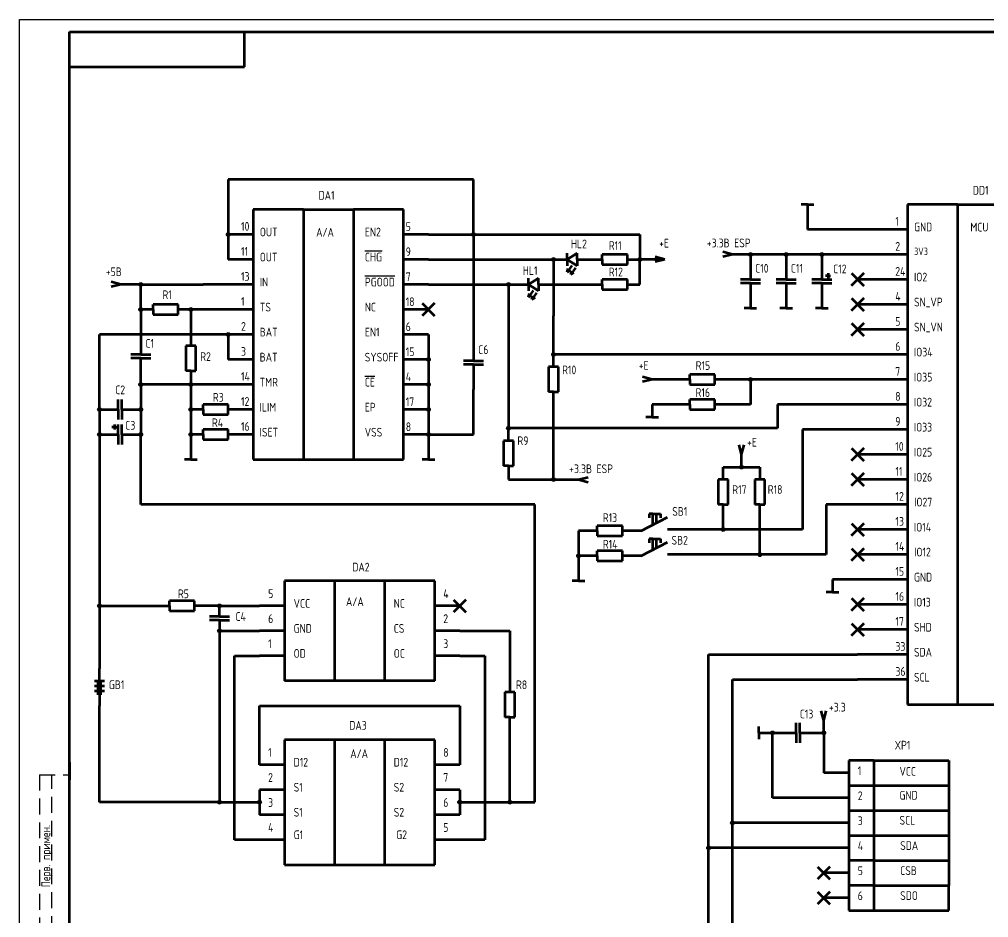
# Model space of a CAD drawing. Header units: millimetres. Extents: x -1 to 4028, y -898 to 1238.
# Drawn here: x 56 to 443.4, y -662.9 to -303.7 of the extents above; entities that cross this region are included whole.
import ezdxf

# ---------------------------------------------------------------- set-up
doc = ezdxf.new("R2010")
doc.units = ezdxf.units.MM
doc.linetypes.add('штриховая2', pattern=[9.525, 6.35, -3.175])
for name, color, linetype, lineweight in [('Основной (0.5)', 11, 'Continuous', 80), ('Текст', 240, 'Continuous', 30), ('Тонкая', 160, 'Continuous', 30), ('Штриховая', 10, 'штриховая2', 30)]:
    doc.layers.add(name, color=color, linetype=linetype, lineweight=lineweight)
doc.styles.add('3.5', font='isocpeur.ttf', dxfattribs={"height": 3.5})
doc.styles.add('3мм', font='isocpeui.ttf', dxfattribs={"height": 3})
doc.styles.get("Standard").update_dxf_attribs({"font": 'arial.ttf'})

msp = doc.modelspace()

# ---------------------------------------------------------------- hatches: boundary and pattern name
at = {"layer": 'Тонкая'}
h = msp.add_hatch(color=256, dxfattribs=at)
h.dxf.hatch_style = 1
h.paths.add_polyline_path([(140.299, -389.738, 1), (138.799, -389.738, 1)])
h = msp.add_hatch(color=256, dxfattribs=at)
h.dxf.hatch_style = 1
h.paths.add_polyline_path([(238.299, -389.738, 1), (236.799, -389.738, 1)])
h = msp.add_hatch(color=256, dxfattribs=at)
h.dxf.hatch_style = 1
h.paths.add_polyline_path([(270.299, -399.738, 1), (268.799, -399.738, 1)])
h = msp.add_hatch(color=256, dxfattribs=at)
h.dxf.hatch_style = 1
h.paths.add_polyline_path([(304.799, -399.738, 1), (303.299, -399.738, 1)])
h = msp.add_hatch(color=256, dxfattribs=at)
h.dxf.hatch_style = 1
h.paths.add_polyline_path([(348.985, -397.718, 1), (347.485, -397.718, 1)])
h = msp.add_hatch(color=256, dxfattribs=at)
h.dxf.hatch_style = 1
h.paths.add_polyline_path([(363.256, -397.718, 1), (361.756, -397.718, 1)])
h = msp.add_hatch(color=256, dxfattribs=at)
h.dxf.hatch_style = 1
h.paths.add_polyline_path([(377.527, -397.718, 1), (376.027, -397.718, 1)])
h = msp.add_hatch(color=256, dxfattribs=at)
h.dxf.hatch_style = 1
h.paths.add_polyline_path([(105.299, -409.738, 1), (103.799, -409.738, 1)])
h = msp.add_hatch(color=256, dxfattribs=at)
h.dxf.hatch_style = 1
h.paths.add_polyline_path([(252.299, -409.738, 1), (250.799, -409.738, 1)])
h = msp.add_hatch(color=256, dxfattribs=at)
h.dxf.hatch_style = 1
h.paths.add_polyline_path([(105.299, -419.738, 1), (103.799, -419.738, 1)])
h = msp.add_hatch(color=256, dxfattribs=at)
h.dxf.hatch_style = 1
h.paths.add_polyline_path([(125.299, -419.738, 1), (123.799, -419.738, 1)])
h = msp.add_hatch(color=256, dxfattribs=at)
h.dxf.hatch_style = 1
h.paths.add_polyline_path([(140.299, -429.738, 1), (138.799, -429.738, 1)])
h = msp.add_hatch(color=256, dxfattribs=at)
h.dxf.hatch_style = 1
h.paths.add_polyline_path([(270.299, -437.718, 1), (268.799, -437.718, 1)])
h = msp.add_hatch(color=256, dxfattribs=at)
h.dxf.hatch_style = 1
h.paths.add_polyline_path([(220.299, -439.738, 1), (218.799, -439.738, 1)])
h = msp.add_hatch(color=256, dxfattribs=at)
h.dxf.hatch_style = 1
h.paths.add_polyline_path([(105.299, -449.738, 1), (103.799, -449.738, 1)])
h = msp.add_hatch(color=256, dxfattribs=at)
h.dxf.hatch_style = 1
h.paths.add_polyline_path([(125.299, -449.738, 1), (123.799, -449.738, 1)])
h = msp.add_hatch(color=256, dxfattribs=at)
h.dxf.hatch_style = 1
h.paths.add_polyline_path([(220.299, -449.738, 1), (218.799, -449.738, 1)])
h = msp.add_hatch(color=256, dxfattribs=at)
h.dxf.hatch_style = 1
h.paths.add_polyline_path([(348.985, -447.718, 1), (347.485, -447.718, 1)])
h = msp.add_hatch(color=256, dxfattribs=at)
h.dxf.hatch_style = 1
h.paths.add_polyline_path([(88.799, -459.741, 1), (87.299, -459.741, 1)])
h = msp.add_hatch(color=256, dxfattribs=at)
h.dxf.hatch_style = 1
h.paths.add_polyline_path([(105.299, -459.741, 1), (103.799, -459.741, 1)])
h = msp.add_hatch(color=256, dxfattribs=at)
h.dxf.hatch_style = 1
h.paths.add_polyline_path([(125.299, -459.738, 1), (123.799, -459.738, 1)])
h = msp.add_hatch(color=256, dxfattribs=at)
h.dxf.hatch_style = 1
h.paths.add_polyline_path([(220.299, -459.738, 1), (218.799, -459.738, 1)])
h = msp.add_hatch(color=256, dxfattribs=at)
h.dxf.hatch_style = 1
h.paths.add_polyline_path([(252.299, -467.229, 1), (250.799, -467.229, 1)])
h = msp.add_hatch(color=256, dxfattribs=at)
h.dxf.hatch_style = 1
h.paths.add_polyline_path([(88.799, -469.741, 1), (87.299, -469.741, 1)])
h = msp.add_hatch(color=256, dxfattribs=at)
h.dxf.hatch_style = 1
h.paths.add_polyline_path([(105.299, -469.741, 1), (103.799, -469.741, 1)])
h = msp.add_hatch(color=256, dxfattribs=at)
h.dxf.hatch_style = 1
h.paths.add_polyline_path([(125.299, -469.738, 1), (123.799, -469.738, 1)])
h = msp.add_hatch(color=256, dxfattribs=at)
h.dxf.hatch_style = 1
h.paths.add_polyline_path([(220.299, -469.738, 1), (218.799, -469.738, 1)])
h = msp.add_hatch(color=256, dxfattribs=at)
h.dxf.hatch_style = 1
h.paths.add_polyline_path([(345.444, -482.741, 1), (343.944, -482.741, 1)])
h = msp.add_hatch(color=256, dxfattribs=at)
h.dxf.hatch_style = 1
h.paths.add_polyline_path([(270.299, -487.741, 1), (268.799, -487.741, 1)])
h = msp.add_hatch(color=256, dxfattribs=at)
h.dxf.hatch_style = 1
h.paths.add_polyline_path([(338.131, -507.741, 1), (336.631, -507.741, 1)])
h = msp.add_hatch(color=256, dxfattribs=at)
h.dxf.hatch_style = 1
h.paths.add_polyline_path([(280.299, -518.241, 1), (278.799, -518.241, 1)])
h = msp.add_hatch(color=256, dxfattribs=at)
h.dxf.hatch_style = 1
h.paths.add_polyline_path([(352.756, -517.741, 1), (351.256, -517.741, 1)])
h = msp.add_hatch(color=256, dxfattribs=at)
h.dxf.hatch_style = 1
h.paths.add_polyline_path([(88.799, -538.241, 1), (87.299, -538.241, 1)])
h = msp.add_hatch(color=256, dxfattribs=at)
h.dxf.hatch_style = 1
h.paths.add_polyline_path([(136.799, -538.241, 1), (135.299, -538.241, 1)])
h = msp.add_hatch(color=256, dxfattribs=at)
h.dxf.hatch_style = 1
h.paths.add_polyline_path([(136.799, -548.241, 1), (135.299, -548.241, 1)])
h = msp.add_hatch(color=256, dxfattribs=at)
h.dxf.hatch_style = 1
h.paths.add_polyline_path([(357.799, -589.027, 1), (356.299, -589.027, 1)])
h = msp.add_hatch(color=256, dxfattribs=at)
h.dxf.hatch_style = 1
h.paths.add_polyline_path([(378.299, -589.027, 1), (376.799, -589.027, 1)])
h = msp.add_hatch(color=256, dxfattribs=at)
h.dxf.hatch_style = 1
h.paths.add_polyline_path([(136.799, -616.741, 1), (135.299, -616.741, 1)])
h = msp.add_hatch(color=256, dxfattribs=at)
h.dxf.hatch_style = 1
h.paths.add_polyline_path([(152.799, -616.741, 1), (151.299, -616.741, 1)])
h = msp.add_hatch(color=256, dxfattribs=at)
h.dxf.hatch_style = 1
h.paths.add_polyline_path([(232.799, -616.741, 1), (231.299, -616.741, 1)])
h = msp.add_hatch(color=256, dxfattribs=at)
h.dxf.hatch_style = 1
h.paths.add_polyline_path([(252.799, -616.741, 1), (251.299, -616.741, 1)])
h = msp.add_hatch(color=256, dxfattribs=at)
h.dxf.hatch_style = 1
h.paths.add_polyline_path([(341.799, -625.027, 1), (340.299, -625.027, 1)])
h = msp.add_hatch(color=256, dxfattribs=at)
h.dxf.hatch_style = 1
h.paths.add_polyline_path([(332.299, -635.027, 1), (330.799, -635.027, 1)])

# ---------------------------------------------------------------- linework, layer by layer
at = {"layer": 'Основной (0.5)'}
for p, q in [((76.049, -892.741), (76.049, -308.741)), ((76.049, -308.741), (892.049, -308.741)), ((146.049, -322.741), (146.049, -308.741)), ((76.049, -322.741), (146.049, -322.741)), ((237.549, -367.741), (139.549, -367.741)), ((139.549, -367.741), (139.549, -389.738)), ((237.549, -389.738), (237.549, -367.741)), ((371.049, -377.718), (368.549, -377.718)), ((371.049, -377.718), (371.049, -387.718)), ((371.049, -377.718), (373.549, -377.718)), ((431.049, -377.718), (411.049, -377.718)), ((411.049, -377.718), (411.049, -577.718)), ((431.049, -377.718), (451.049, -377.718)), ((431.049, -377.718), (431.049, -577.718)), ((169.549, -379.738), (149.549, -379.738)), ((149.549, -379.738), (149.549, -469.738)), ((169.549, -379.738), (189.549, -379.738)), ((169.549, -379.738), (169.549, -479.738)), ((209.549, -379.738), (189.549, -379.738)), ((189.549, -379.738), (189.549, -479.738)), ((209.549, -479.738), (209.549, -379.738)), ((149.549, -389.738), (139.549, -389.738)), ((139.549, -389.738), (139.549, -399.738)), ((219.549, -389.738), (209.549, -389.738)), ((219.549, -389.738), (209.549, -389.738)), ((219.549, -389.738), (237.549, -389.738)), ((237.549, -389.738), (237.549, -430.241)), ((237.549, -389.738), (304.049, -389.738)), ((304.049, -389.738), (304.049, -399.738)), ((391.049, -387.718), (371.049, -387.718)), ((411.049, -387.718), (391.049, -387.718)), ((275.049, -399.738), (275.049, -397.238)), ((275.049, -399.738), (279.049, -397.238)), ((279.049, -399.738), (279.049, -397.238)), ((299.049, -397.738), (289.049, -397.738)), ((289.049, -399.738), (289.049, -397.738)), ((299.049, -401.738), (299.049, -397.738)), ((314.049, -399.738), (310.177, -398.732)), ((341.099, -397.718), (337.228, -396.712)), ((341.099, -397.718), (337.228, -398.723)), ((348.235, -397.718), (341.099, -397.718)), ((348.235, -397.718), (348.235, -407.718)), ((362.506, -397.718), (348.235, -397.718)), ((362.506, -397.718), (362.506, -407.718)), ((376.777, -397.718), (362.506, -397.718)), ((376.777, -397.718), (376.777, -407.718)), ((391.049, -397.718), (376.777, -397.718)), ((411.049, -397.718), (391.049, -397.718)), ((149.549, -399.738), (139.549, -399.738)), ((219.549, -399.738), (209.549, -399.738)), ((219.549, -399.738), (209.549, -399.738)), ((219.549, -399.738), (275.049, -399.738)), ((269.549, -399.738), (269.549, -422.241)), ((276.863, -402.12), (274.995, -404.87)), ((275.049, -399.738), (275.049, -402.238)), ((275.049, -399.738), (275.049, -399.738)), ((275.049, -399.738), (279.049, -402.238)), ((279.049, -399.738), (279.049, -402.238)), ((279.049, -399.738), (289.049, -399.738)), ((289.049, -399.738), (289.049, -401.738)), ((289.049, -401.738), (299.049, -401.738)), ((299.049, -399.738), (304.049, -399.738)), ((304.049, -409.738), (304.049, -399.738)), ((314.049, -399.738), (304.049, -399.738)), ((314.049, -399.738), (310.177, -400.743)), ((274.995, -404.87), (275.374, -403.358)), ((274.995, -404.87), (276.261, -403.96)), ((278.291, -403.04), (276.423, -405.789)), ((276.423, -405.789), (276.802, -404.277)), ((276.423, -405.789), (277.689, -404.88)), ((379.277, -406.218), (378.277, -406.218)), ((379.277, -405.218), (379.277, -407.218)), ((379.277, -406.218), (380.277, -406.218)), ((393.506, -405.216), (388.506, -410.216)), ((388.591, -405.219), (393.506, -410.216)), ((96.549, -409.738), (92.677, -408.732)), ((96.549, -409.738), (92.677, -410.743)), ((104.549, -409.738), (96.549, -409.738)), ((104.549, -419.738), (104.549, -409.738)), ((104.549, -409.738), (129.549, -409.738)), ((139.549, -409.738), (129.549, -409.738)), ((149.549, -409.738), (139.549, -409.738)), ((219.549, -409.738), (209.549, -409.738)), ((219.549, -409.738), (209.549, -409.738)), ((219.549, -409.738), (259.549, -409.738)), ((251.549, -409.738), (251.549, -467.229)), ((259.549, -409.738), (259.549, -407.238)), ((259.549, -409.738), (263.549, -407.238)), ((259.549, -409.738), (259.549, -412.238)), ((259.549, -409.738), (259.549, -409.738)), ((259.549, -409.738), (263.549, -412.238)), ((263.549, -409.738), (263.549, -407.238)), ((263.549, -409.738), (263.549, -412.238)), ((263.549, -409.738), (289.049, -409.738)), ((299.049, -407.738), (289.049, -407.738)), ((289.049, -409.738), (289.049, -407.738)), ((289.049, -409.738), (289.049, -411.738)), ((299.049, -411.738), (299.049, -407.738)), ((299.049, -409.738), (304.049, -409.738)), ((348.235, -407.718), (344.235, -407.718)), ((348.235, -409.218), (344.235, -409.218)), ((348.235, -407.718), (352.235, -407.718)), ((348.235, -409.218), (352.235, -409.218)), ((348.235, -409.218), (348.235, -419.218)), ((362.506, -407.718), (358.506, -407.718)), ((362.506, -409.218), (358.506, -409.218)), ((362.506, -407.718), (366.506, -407.718)), ((362.506, -409.218), (366.506, -409.218)), ((362.506, -409.218), (362.506, -419.218)), ((376.777, -407.718), (372.777, -407.718)), ((376.777, -409.218), (372.777, -409.218)), ((376.777, -407.718), (380.777, -407.718)), ((376.777, -409.218), (380.777, -409.218)), ((376.777, -409.218), (376.777, -419.218)), ((411.049, -407.718), (391.049, -407.718)), ((261.363, -412.12), (259.495, -414.87)), ((259.495, -414.87), (259.874, -413.358)), ((259.495, -414.87), (260.761, -413.96)), ((262.791, -413.04), (260.923, -415.789)), ((260.923, -415.789), (261.302, -414.277)), ((289.049, -411.738), (299.049, -411.738)), ((119.549, -417.738), (109.549, -417.738)), ((109.549, -419.738), (109.549, -417.738)), ((119.549, -421.738), (119.549, -417.738)), ((222.007, -417.236), (217.007, -422.236)), ((217.093, -417.239), (222.007, -422.236)), ((260.923, -415.789), (262.189, -414.88)), ((393.506, -415.216), (388.506, -420.216)), ((388.591, -415.219), (393.506, -420.216)), ((411.049, -417.718), (391.049, -417.718)), ((109.549, -419.738), (104.549, -419.738)), ((104.549, -419.738), (104.549, -437.741)), ((109.549, -419.738), (109.549, -421.738)), ((109.549, -421.738), (119.549, -421.738)), ((124.549, -419.738), (119.549, -419.738)), ((139.549, -419.738), (124.549, -419.738)), ((124.549, -419.738), (124.549, -434.226)), ((149.549, -419.738), (139.549, -419.738)), ((219.549, -419.738), (209.549, -419.738)), ((219.549, -419.738), (209.549, -419.738)), ((269.549, -437.718), (269.549, -422.241)), ((348.235, -419.218), (345.735, -419.218)), ((348.235, -419.218), (350.735, -419.218)), ((362.506, -419.218), (360.006, -419.218)), ((362.506, -419.218), (365.006, -419.218)), ((376.777, -419.218), (374.277, -419.218)), ((376.777, -419.218), (379.277, -419.218)), ((393.549, -425.218), (388.549, -430.218)), ((388.634, -425.22), (393.549, -430.218)), ((139.549, -429.738), (88.049, -429.738)), ((88.049, -459.741), (88.049, -429.738)), ((149.549, -429.738), (139.549, -429.738)), ((139.549, -429.738), (139.549, -439.738)), ((219.549, -429.738), (209.549, -429.738)), ((219.549, -429.738), (209.549, -429.738)), ((219.549, -429.738), (219.549, -469.738)), ((411.049, -427.718), (391.049, -427.718)), ((237.549, -430.241), (237.549, -440.241)), ((104.549, -437.741), (100.549, -437.741)), ((104.549, -437.741), (108.549, -437.741)), ((126.549, -434.226), (122.549, -434.226)), ((122.549, -434.226), (122.549, -444.226)), ((126.549, -444.226), (126.549, -434.226)), ((334.527, -437.718), (269.549, -437.718)), ((269.549, -442.718), (269.549, -437.718)), ((411.049, -437.718), (334.527, -437.718)), ((104.549, -439.241), (100.549, -439.241)), ((104.549, -439.241), (108.549, -439.241)), ((104.549, -449.738), (104.549, -439.241)), ((149.549, -439.738), (139.549, -439.738)), ((219.549, -439.738), (209.549, -439.738)), ((219.549, -439.738), (209.549, -439.738)), ((237.549, -440.241), (233.549, -440.241)), ((237.549, -440.241), (241.549, -440.241)), ((124.549, -444.226), (122.549, -444.226)), ((124.549, -444.226), (126.549, -444.226)), ((124.549, -444.226), (124.549, -449.738)), ((237.549, -441.741), (233.549, -441.741)), ((237.549, -441.741), (241.549, -441.741)), ((237.549, -441.741), (237.549, -451.741)), ((271.549, -442.718), (267.549, -442.718)), ((267.549, -442.718), (267.549, -452.718)), ((271.549, -452.718), (271.549, -442.718)), ((308.964, -447.718), (305.092, -446.712)), ((308.964, -447.718), (305.092, -448.723)), ((323.964, -447.718), (308.964, -447.718)), ((333.964, -445.718), (323.964, -445.718)), ((323.964, -447.718), (323.964, -445.718)), ((323.964, -447.718), (323.964, -449.718)), ((333.964, -449.718), (333.964, -445.718)), ((362.506, -447.718), (333.964, -447.718)), ((348.235, -447.718), (348.235, -457.718)), ((391.049, -447.718), (362.506, -447.718)), ((411.049, -447.718), (391.049, -447.718)), ((124.549, -449.738), (104.549, -449.738)), ((104.549, -449.738), (104.549, -459.741)), ((139.549, -449.738), (124.549, -449.738)), ((124.549, -449.738), (124.549, -459.738)), ((149.549, -449.738), (139.549, -449.738)), ((219.549, -449.738), (209.549, -449.738)), ((219.549, -449.738), (209.549, -449.738)), ((237.549, -469.738), (237.549, -451.741)), ((269.549, -452.718), (267.549, -452.718)), ((269.549, -452.718), (271.549, -452.718)), ((269.549, -487.741), (269.549, -452.718)), ((323.964, -449.718), (333.964, -449.718)), ((95.549, -459.741), (95.549, -455.741)), ((97.049, -459.741), (97.049, -455.741)), ((333.964, -455.718), (323.964, -455.718)), ((323.964, -457.718), (323.964, -455.718)), ((333.964, -459.718), (333.964, -455.718)), ((88.049, -459.741), (95.549, -459.741)), ((88.049, -459.741), (88.049, -469.741)), ((95.549, -459.741), (95.549, -463.741)), ((97.049, -459.741), (97.049, -463.741)), ((97.049, -459.741), (104.549, -459.741)), ((104.549, -459.741), (104.549, -469.741)), ((129.549, -459.738), (124.549, -459.738)), ((124.549, -459.738), (124.549, -469.738)), ((139.549, -457.738), (129.549, -457.738)), ((129.549, -459.738), (129.549, -457.738)), ((129.549, -459.738), (129.549, -461.738)), ((139.549, -461.738), (139.549, -457.738)), ((149.549, -459.738), (139.549, -459.738)), ((219.549, -459.738), (209.549, -459.738)), ((219.549, -459.738), (209.549, -459.738)), ((323.964, -457.718), (308.964, -457.718)), ((308.964, -457.718), (308.964, -462.741)), ((323.964, -457.718), (323.964, -459.718)), ((323.964, -459.718), (333.964, -459.718)), ((348.235, -457.718), (333.964, -457.718)), ((391.049, -457.718), (359.006, -457.718)), ((359.006, -457.718), (359.006, -467.229)), ((411.049, -457.718), (391.049, -457.718)), ((129.549, -461.738), (139.549, -461.738)), ((308.964, -462.741), (306.464, -462.741)), ((308.964, -462.741), (311.464, -462.741)), ((94.049, -466.741), (93.049, -466.741)), ((94.049, -465.741), (94.049, -467.741)), ((94.049, -466.741), (95.049, -466.741)), ((95.549, -469.741), (95.549, -465.741)), ((97.049, -469.741), (97.049, -465.741)), ((139.549, -467.738), (129.549, -467.738)), ((129.549, -469.738), (129.549, -467.738)), ((139.549, -471.738), (139.549, -467.738)), ((359.006, -467.229), (251.549, -467.229)), ((251.549, -472.229), (251.549, -467.229)), ((391.049, -467.718), (369.006, -467.718)), ((369.006, -467.718), (369.006, -507.741)), ((411.049, -467.718), (391.049, -467.718)), ((88.049, -469.741), (95.549, -469.741)), ((88.049, -469.741), (88.049, -538.241)), ((95.549, -469.741), (95.549, -473.741)), ((97.049, -469.741), (97.049, -473.741)), ((97.049, -469.741), (104.549, -469.741)), ((104.549, -497.741), (104.549, -469.741)), ((129.549, -469.738), (124.549, -469.738)), ((124.549, -469.738), (124.549, -479.741)), ((129.549, -469.738), (129.549, -471.738)), ((129.549, -471.738), (139.549, -471.738)), ((149.549, -469.738), (139.549, -469.738)), ((149.549, -469.738), (149.549, -479.738)), ((219.549, -469.738), (209.549, -469.738)), ((219.549, -469.738), (209.549, -469.738)), ((219.549, -469.738), (219.549, -479.741)), ((219.549, -469.738), (237.549, -469.738)), ((253.549, -472.229), (249.549, -472.229)), ((249.549, -472.229), (249.549, -482.229)), ((253.549, -482.229), (253.549, -472.229)), ((344.694, -477.741), (343.688, -473.87)), ((344.694, -477.741), (345.699, -473.87)), ((393.528, -475.238), (388.528, -480.238)), ((388.613, -475.241), (393.528, -480.238)), ((124.549, -479.741), (122.049, -479.741)), ((124.549, -479.741), (127.049, -479.741)), ((149.549, -479.738), (209.549, -479.738)), ((219.549, -479.741), (217.049, -479.741)), ((219.549, -479.741), (222.049, -479.741)), ((344.694, -482.741), (344.694, -477.741)), ((411.049, -477.718), (391.049, -477.718)), ((251.549, -482.229), (249.549, -482.229)), ((251.549, -482.229), (253.549, -482.229)), ((251.549, -482.229), (251.549, -487.741)), ((337.381, -487.741), (337.381, -482.741)), ((337.381, -482.741), (352.006, -482.741)), ((352.006, -482.741), (352.006, -487.741)), ((251.549, -487.741), (269.549, -487.741)), ((269.549, -487.741), (279.549, -487.741)), ((279.549, -487.741), (283.42, -486.736)), ((279.549, -487.741), (283.42, -488.746)), ((339.381, -487.741), (335.381, -487.741)), ((335.381, -487.741), (335.381, -497.741)), ((339.381, -497.741), (339.381, -487.741)), ((354.006, -487.741), (350.006, -487.741)), ((350.006, -487.741), (350.006, -497.741)), ((354.006, -497.741), (354.006, -487.741)), ((393.506, -485.238), (388.506, -490.238)), ((388.591, -485.241), (393.506, -490.238)), ((411.049, -487.718), (391.049, -487.718)), ((262.049, -497.741), (104.549, -497.741)), ((262.049, -616.741), (262.049, -497.741)), ((337.381, -497.741), (335.381, -497.741)), ((337.381, -507.741), (337.381, -497.741)), ((337.381, -497.741), (339.381, -497.741)), ((352.006, -497.741), (350.006, -497.741)), ((352.006, -517.741), (352.006, -497.741)), ((352.006, -497.741), (354.006, -497.741)), ((391.049, -497.718), (378.506, -497.718)), ((378.506, -497.718), (378.506, -517.741)), ((411.049, -497.718), (391.049, -497.718)), ((304.549, -508.241), (315.049, -502.741)), ((309.233, -501.491), (307.733, -501.491)), ((307.733, -501.491), (307.733, -502.991)), ((309.215, -505.797), (309.233, -501.491)), ((309.233, -501.491), (310.733, -501.491)), ((310.733, -505.002), (310.733, -501.491)), ((310.733, -501.491), (312.233, -501.491)), ((312.233, -501.491), (312.233, -502.991)), ((297.049, -506.241), (287.049, -506.241)), ((287.049, -508.241), (287.049, -506.241)), ((297.049, -510.241), (297.049, -506.241)), ((393.528, -505.238), (388.528, -510.238)), ((388.613, -505.241), (393.528, -510.238)), ((287.049, -508.241), (279.549, -508.241)), ((279.549, -508.241), (279.549, -518.241)), ((287.049, -508.241), (287.049, -510.241)), ((287.049, -510.241), (297.049, -510.241)), ((287.049, -510.241), (297.049, -510.241)), ((304.549, -508.241), (297.049, -508.241)), ((325.049, -507.741), (315.049, -507.741)), ((369.006, -507.741), (325.049, -507.741)), ((411.049, -507.718), (391.049, -507.718)), ((304.549, -518.241), (315.049, -512.741)), ((309.233, -511.491), (307.733, -511.491)), ((307.733, -511.491), (307.733, -512.991)), ((309.215, -515.797), (309.233, -511.491)), ((309.233, -511.491), (310.733, -511.491)), ((310.733, -515.002), (310.733, -511.491)), ((310.733, -511.491), (312.233, -511.491)), ((312.233, -511.491), (312.233, -512.991)), ((287.049, -518.241), (279.549, -518.241)), ((279.549, -518.241), (279.549, -528.241)), ((297.049, -516.241), (287.049, -516.241)), ((287.049, -518.241), (287.049, -516.241)), ((287.049, -518.241), (287.049, -520.241)), ((297.049, -520.241), (297.049, -516.241)), ((304.549, -518.241), (297.049, -518.241)), ((325.049, -517.741), (315.049, -517.741)), ((378.506, -517.741), (325.049, -517.741)), ((393.506, -515.238), (388.506, -520.238)), ((388.591, -515.241), (393.506, -520.238)), ((411.049, -517.718), (391.049, -517.718)), ((287.049, -520.241), (297.049, -520.241)), ((162.049, -528.241), (162.049, -568.241)), ((222.049, -528.241), (162.049, -528.241)), ((182.049, -528.241), (182.049, -568.241)), ((202.049, -528.241), (202.049, -568.241)), ((222.049, -568.241), (222.049, -528.241)), ((279.549, -528.241), (277.049, -528.241)), ((279.549, -528.241), (282.049, -528.241)), ((391.049, -527.718), (381.049, -527.718)), ((381.049, -527.718), (381.049, -532.718)), ((411.049, -527.718), (391.049, -527.718)), ((381.049, -532.718), (378.549, -532.718)), ((381.049, -532.718), (383.549, -532.718)), ((88.049, -538.241), (116.049, -538.241)), ((88.049, -538.241), (88.049, -563.241)), ((126.049, -536.241), (116.049, -536.241)), ((116.049, -538.241), (116.049, -536.241)), ((116.049, -538.241), (116.049, -540.241)), ((126.049, -540.241), (126.049, -536.241)), ((136.049, -538.241), (126.049, -538.241)), ((136.049, -542.475), (136.049, -538.241)), ((136.049, -538.241), (152.049, -538.241)), ((162.049, -538.241), (152.049, -538.241)), ((232.049, -538.241), (222.049, -538.241)), ((234.528, -535.762), (229.528, -540.762)), ((229.613, -535.765), (234.528, -540.762)), ((393.506, -535.216), (388.506, -540.216)), ((388.591, -535.219), (393.506, -540.216)), ((411.049, -537.718), (391.049, -537.718)), ((116.049, -540.241), (126.049, -540.241)), ((116.049, -540.241), (126.049, -540.241)), ((136.049, -542.475), (132.049, -542.475)), ((136.049, -543.975), (132.049, -543.975)), ((136.049, -542.475), (140.049, -542.475)), ((136.049, -543.975), (140.049, -543.975)), ((136.049, -543.975), (136.049, -548.241)), ((393.528, -545.238), (388.528, -550.238)), ((388.613, -545.241), (393.528, -550.238)), ((136.049, -548.241), (152.049, -548.241)), ((136.049, -548.241), (136.049, -616.741)), ((162.049, -548.241), (152.049, -548.241)), ((232.049, -548.241), (222.049, -548.241)), ((232.049, -548.241), (252.049, -548.241)), ((252.049, -548.241), (252.049, -572.741)), ((411.049, -547.718), (391.049, -547.718)), ((331.549, -707.527), (331.549, -557.718)), ((331.549, -557.718), (391.049, -557.718)), ((411.049, -557.718), (391.049, -557.718)), ((142.049, -631.741), (142.049, -558.241)), ((142.049, -558.241), (152.049, -558.241)), ((162.049, -558.241), (152.049, -558.241)), ((232.049, -558.241), (222.049, -558.241)), ((232.049, -558.241), (242.049, -558.241)), ((242.049, -558.241), (242.049, -631.741)), ((88.049, -568.241), (88.049, -563.241)), ((86.049, -568.241), (90.049, -568.241)), ((87.049, -569.241), (89.049, -569.241)), ((222.049, -568.241), (162.049, -568.241)), ((341.049, -697.527), (341.049, -567.718)), ((341.049, -567.718), (391.049, -567.718)), ((411.049, -567.718), (391.049, -567.718)), ((86.049, -570.241), (90.049, -570.241)), ((86.049, -572.241), (90.049, -572.241)), ((87.049, -571.241), (89.049, -571.241)), ((87.049, -573.241), (89.049, -573.241)), ((88.049, -573.241), (88.049, -578.241)), ((254.049, -572.741), (250.049, -572.741)), ((250.049, -572.741), (250.049, -582.741)), ((254.049, -582.741), (254.049, -572.741)), ((88.049, -616.741), (88.049, -578.241)), ((152.049, -601.741), (152.049, -578.241)), ((152.049, -578.241), (232.049, -578.241)), ((232.049, -578.241), (232.049, -601.741)), ((377.549, -584.027), (376.543, -580.156)), ((377.549, -584.027), (378.554, -580.156)), ((411.049, -577.718), (471.049, -577.718)), ((252.049, -582.741), (250.049, -582.741)), ((252.049, -582.741), (254.049, -582.741)), ((252.049, -616.741), (252.049, -582.741)), ((377.549, -589.027), (377.549, -584.027)), ((351.663, -589.027), (351.663, -586.527)), ((366.549, -589.027), (366.549, -585.027)), ((368.049, -589.027), (368.049, -585.027)), ((162.049, -591.741), (162.049, -641.741)), ((222.049, -591.741), (162.049, -591.741)), ((182.049, -591.741), (182.049, -641.741)), ((202.049, -591.741), (202.049, -641.741)), ((222.049, -641.741), (222.049, -591.741)), ((351.663, -589.027), (351.663, -591.527)), ((351.663, -589.027), (357.049, -589.027)), ((357.049, -589.027), (366.549, -589.027)), ((357.049, -615.027), (357.049, -589.027)), ((366.549, -589.027), (366.549, -593.027)), ((368.049, -589.027), (368.049, -593.027)), ((368.049, -589.027), (377.549, -589.027)), ((377.549, -589.027), (377.549, -605.027)), ((387.549, -600.027), (387.549, -610.027)), ((397.549, -600.027), (387.549, -600.027)), ((397.549, -600.027), (427.549, -600.027)), ((397.549, -600.027), (397.549, -640.027)), ((427.549, -600.027), (427.549, -650.027)), ((76.049, -600.741), (76.049, -607.741)), ((162.049, -601.741), (152.049, -601.741)), ((232.049, -601.741), (222.049, -601.741)), ((387.549, -605.027), (377.549, -605.027)), ((162.049, -611.741), (152.049, -611.741)), ((152.049, -611.741), (152.049, -621.741)), ((232.049, -611.741), (222.049, -611.741)), ((232.049, -611.741), (232.049, -621.741)), ((387.549, -610.027), (427.549, -610.027)), ((387.549, -610.027), (387.549, -620.027)), ((377.549, -615.027), (357.049, -615.027)), ((387.549, -615.027), (377.549, -615.027)), ((136.049, -616.741), (88.049, -616.741)), ((136.049, -616.741), (152.049, -616.741)), ((232.049, -616.741), (252.049, -616.741)), ((252.049, -616.741), (262.049, -616.741)), ((162.049, -621.741), (152.049, -621.741)), ((232.049, -621.741), (222.049, -621.741)), ((387.549, -620.027), (427.549, -620.027)), ((387.549, -620.027), (387.549, -630.027)), ((377.549, -625.027), (341.049, -625.027)), ((387.549, -625.027), (377.549, -625.027)), ((387.549, -630.027), (427.549, -630.027)), ((387.549, -630.027), (387.549, -640.027)), ((152.049, -631.741), (142.049, -631.741)), ((162.049, -631.741), (152.049, -631.741)), ((232.049, -631.741), (222.049, -631.741)), ((242.049, -631.741), (232.049, -631.741)), ((377.549, -635.027), (331.549, -635.027)), ((387.549, -635.027), (377.549, -635.027)), ((162.049, -641.741), (222.049, -641.741)), ((380.006, -642.526), (375.006, -647.526)), ((375.091, -642.529), (380.006, -647.526)), ((397.549, -640.027), (387.549, -640.027)), ((387.549, -640.027), (387.549, -650.027)), ((397.549, -640.027), (427.549, -640.027)), ((397.549, -640.027), (397.549, -650.027)), ((387.549, -645.027), (377.549, -645.027)), ((397.549, -650.027), (387.549, -650.027)), ((387.549, -650.027), (387.549, -660.027)), ((397.549, -650.027), (427.549, -650.027)), ((397.549, -650.027), (397.549, -660.027)), ((427.549, -660.027), (427.549, -650.027)), ((380.006, -652.526), (375.006, -657.526)), ((375.091, -652.529), (380.006, -657.526)), ((387.549, -655.027), (377.549, -655.027)), ((387.549, -660.027), (427.549, -660.027))]:
    msp.add_line(p, q, dxfattribs=at)
at = {"layer": 'Тонкая'}
for p, q in [((56.049, -897.741), (56.049, -303.741)), ((56.049, -303.741), (897.049, -303.741))]:
    msp.add_line(p, q, dxfattribs=at)
for centre in [(139.549, -389.738), (237.549, -389.738), (269.549, -399.738), (304.049, -399.738), (348.235, -397.718), (362.506, -397.718), (376.777, -397.718), (104.549, -409.738), (251.549, -409.738), (104.549, -419.738), (124.549, -419.738), (139.549, -429.738), (269.549, -437.718), (219.549, -439.738), (104.549, -449.738), (124.549, -449.738), (219.549, -449.738), (348.235, -447.718), (88.049, -459.741), (104.549, -459.741), (124.549, -459.738), (219.549, -459.738), (251.549, -467.229), (88.049, -469.741), (104.549, -469.741), (124.549, -469.738), (219.549, -469.738), (344.694, -482.741), (269.549, -487.741), (337.381, -507.741), (279.549, -518.241), (352.006, -517.741), (88.049, -538.241), (136.049, -538.241), (136.049, -548.241), (357.049, -589.027), (377.549, -589.027), (136.049, -616.741), (152.049, -616.741), (232.049, -616.741), (252.049, -616.741), (341.049, -625.027), (331.549, -635.027)]:
    msp.add_circle(centre, 0.75, dxfattribs=at)
at = {"layer": 'Штриховая'}
for p, q in [((64.049, -605.741), (76.049, -605.741)), ((64.049, -605.741), (64.049, -725.741)), ((69.049, -725.741), (69.049, -605.741))]:
    msp.add_line(p, q, dxfattribs=at)

# ---------------------------------------------------------------- texts
at = {"layer": 'Текст', "char_height": 3.5, "attachment_point": 1, "style": '3.5'}
for s, width, heights, insert in [('{\\fGOST type A|b0|i0|c0|p34;DD1}', 20, [0], (437.146, -370.337)), ('{\\fGOST type A|b0|i0|c0|p34;DA1}', 5.16645, [0], (175.646, -372.357)), ('{\\fGOST type A|b0|i0|c204|p34;1}', 20, [0], (406.136, -382.743)), ('{\\fGOST type A|b0|i0|c204|p34;1\\fGOST type A|b0|i0|c0|p34;0}', 20, [0], (144.636, -384.763)), ('{\\fGOST type A|b0|i0|c0|p34;OUT}', 20, [0], (152.171, -387.008)), ('{\\fGOST type A|b0|i0|c0|p34;A/A}', 20, [0], (174.665, -387.091)), ('{\\fGOST type A|b0|i0|c0|p34;EN2}', 20, [0], (194.142, -387.024)), ('{\\fGOST type A|b0|i0|c0|p34;5}', 20, [0], (210.468, -384.881)), ('{\\fGOST type A|b0|i0|c0|p34;GND}', 20, [0], (413.671, -384.988)), ('{\\fGOST type A|b0|i0|c0|p34;MCU}', 20, [0], (436.165, -385.071)), ('{\\fGOST type A|b0|i0|c0|p34;11}', 20, [0], (144.636, -394.763)), ('{\\fGOST type A|b0|i0|c0|p34;9}', 20, [0], (210.468, -394.881)), ('{\\fGOST type A|b0|i0|c0|p34;HL\\fGOST type A|b0|i0|c204|p34;2}', 20, [0], (276.484, -391.784)), ('{\\fGOST type A|b0|i0|c0|p34;R1\\fGOST type A|b0|i0|c204|p34;1}', 8.30708, [0], (291.621, -392.422)), ('{\\fGOST type A|b0|i0|c0|p34;+E}', 28.60346, [0], (311.721, -391.482)), ('{\\fGOST type A|b0|i0|c204|p34;+\\fGOST type A|b0|i0|c0|p34;3.3B ESP}', 28.60346, [0], (330.82, -391.392)), ('{\\fGOST type A|b0|i0|c204|p34;2}', 20, [0], (406.136, -392.743)), ('{\\fGOST type A|b0|i0|c0|p34;OUT}', 20, [0], (152.128, -397.031)), ('{\\fGOST type A|b0|i0|c0|p34;\\OCHG}', 20, [0], (194.142, -397.024)), ('{\\fGOST type A|b0|i0|c0|p34;HL1}', 20, [0], (257.265, -402.425)), ('{\\fGOST type A|b0|i0|c0|p34;C\\fGOST type A|b0|i0|c204|p34;10}', 20, [0], (350.122, -401.523)), ('{\\fGOST type A|b0|i0|c0|p34;C\\fGOST type A|b0|i0|c204|p34;11}', 20, [0], (364.394, -401.523)), ('{\\fGOST type A|b0|i0|c0|p34;C1\\fGOST type A|b0|i0|c204|p34;2}', 20, [0], (381.307, -401.764)), ('{\\fGOST type A|b0|i0|c204|p34;24}', 20, [0], (406.136, -402.743)), ('{\\fGOST type A|b0|i0|c204|p34;+\\fGOST type A|b0|i0|c0|p34;5\\fGOST type A|b0|i0|c204|p34;В}', 20, [0], (90.594, -402.905)), ('{\\fGOST type A|b0|i0|c0|p34;13}', 20, [0], (144.636, -404.763)), ('{\\fGOST type A|b0|i0|c0|p34;\\OPGOOD}', 20, [0], (194.142, -407.024)), ('{\\fGOST type A|b0|i0|c0|p34;7}', 20, [0], (210.468, -404.881)), ('{\\fGOST type A|b0|i0|c0|p34;R1\\fGOST type A|b0|i0|c204|p34;2}', 8.30708, [0], (291.621, -402.972)), ('{\\fGOST type A|b0|i0|c0|p34;IO2}', 20, [0], (413.628, -405.011)), ('{\\fGOST type A|b0|i0|c0|p34;IN}', 20, [0], (152.128, -407.031)), ('{\\fGOST type A|b0|i0|c0|p34;R1}', 8.30708, [0], (113.223, -412.086)), ('{\\fGOST type A|b0|i0|c0|p34;4}', 20, [0], (406.136, -412.743)), ('{\\fGOST type A|b0|i0|c0|p34;1}', 20, [0], (144.636, -414.763)), ('{\\fGOST type A|b0|i0|c0|p34;TS}', 20, [0], (152.128, -417.031)), ('{\\fGOST type A|b0|i0|c0|p34;NC}', 20, [0], (194.142, -417.024)), ('{\\fGOST type A|b0|i0|c0|p34;18}', 4.2872, [0], (210.468, -414.881)), ('{\\fGOST type A|b0|i0|c0|p34;SN_VP}', 20, [0], (413.628, -415.011)), ('{\\fGOST type A|b0|i0|c0|p34;2}', 20, [0], (144.636, -424.763)), ('{\\fGOST type A|b0|i0|c0|p34;6}', 20, [0], (210.468, -424.881)), ('{\\fGOST type A|b0|i0|c204|p34;5}', 20, [0], (406.136, -422.743)), ('{\\fGOST type A|b0|i0|c0|p34;SN_VN}', 20, [0], (413.628, -425.011)), ('{\\fGOST type A|b0|i0|c0|p34;BAT}', 20, [0], (152.128, -427.031)), ('{\\fGOST type A|b0|i0|c0|p34;EN1}', 20, [0], (194.142, -427.024)), ('{\\fGOST type A|b0|i0|c0|p34;C\\fGOST type A|b0|i0|c204|p34;1}', 20, [0], (106.436, -431.547)), ('{\\fGOST type A|b0|i0|c204|p34;6}', 20, [0], (406.136, -432.743)), ('{\\fGOST type A|b0|i0|c0|p34;R\\fGOST type A|b0|i0|c204|p34;2}', 20, [0], (128.32, -436.814)), ('{\\fGOST type A|b0|i0|c0|p34;3}', 20, [0], (144.636, -434.763)), ('{\\fGOST type A|b0|i0|c0|p34;BAT}', 20, [0], (152.099, -437.044)), ('{\\fGOST type A|b0|i0|c0|p34;SYSOFF}', 20, [0], (194.092, -437.047)), ('{\\fGOST type A|b0|i0|c0|p34;15}', 20, [0], (210.468, -434.881)), ('{\\fGOST type A|b0|i0|c0|p34;C\\fGOST type A|b0|i0|c204|p34;6}', 20, [0], (239.436, -434.047)), ('{\\fGOST type A|b0|i0|c0|p34;IO34}', 20, [0], (413.599, -435.024)), ('{\\fGOST type A|b0|i0|c204|p34;+\\fGOST type A|b0|i0|c0|p34;E}', 20, [0], (303.609, -440.332)), ('{\\fGOST type A|b0|i0|c0|p34;R15}', 8.30708, [0], (326.361, -440.398)), ('{\\fGOST type A|b0|i0|c0|p34;14}', 20, [0], (144.636, -444.763)), ('{\\fGOST type A|b0|i0|c0|p34;4}', 20, [0], (210.468, -444.881)), ('{\\fGOST type A|b0|i0|c0|p34;R1\\fGOST type A|b0|i0|c204|p34;0}', 20, [0], (272.977, -442.133)), ('{\\fGOST type A|b0|i0|c204|p34;7}', 20, [0], (406.136, -442.743)), ('{\\fGOST type A|b0|i0|c0|p34;IO35}', 20, [0], (413.578, -445.034)), ('{\\fGOST type A|b0|i0|c0|p34;TMR}', 20, [0], (152.078, -447.054)), ('{\\fGOST type A|b0|i0|c0|p34;\\OCE}', 20, [0], (194.092, -447.047)), ('{\\fGOST type A|b0|i0|c0|p34;C2}', 20, [0], (94.367, -450.114)), ('{\\fGOST type A|b0|i0|c0|p34;R\\fGOST type A|b0|i0|c204|p34;3}', 8.30708, [0], (133.371, -453.12)), ('{\\fGOST type A|b0|i0|c0|p34;R1\\fGOST type A|b0|i0|c204|p34;6}', 20, [0], (326.298, -451.195)), ('{\\fGOST type A|b0|i0|c204|p34;8}', 20, [0], (406.136, -452.743)), ('{\\fGOST type A|b0|i0|c0|p34;12}', 20, [0], (144.636, -454.763)), ('{\\fGOST type A|b0|i0|c0|p34;ILIM}', 20, [0], (152.078, -457.054)), ('{\\fGOST type A|b0|i0|c0|p34;EP}', 20, [0], (194.092, -457.047)), ('{\\fGOST type A|b0|i0|c0|p34;17}', 20, [0], (210.468, -454.881)), ('{\\fGOST type A|b0|i0|c0|p34;IO32}', 20, [0], (413.578, -455.034)), ('{\\fGOST type A|b0|i0|c0|p34;C\\fGOST type A|b0|i0|c204|p34;3}', 20, [0], (98.376, -464.296)), ('{\\fGOST type A|b0|i0|c0|p34;R\\fGOST type A|b0|i0|c204|p34;4}', 8.30708, [0], (133.002, -463.27)), ('{\\fGOST type A|b0|i0|c0|p34;16}', 20, [0], (144.636, -464.763)), ('{\\fGOST type A|b0|i0|c0|p34;8}', 6.71244, [0], (210.468, -464.881)), ('{\\fGOST type A|b0|i0|c204|p34;9}', 20, [0], (406.136, -462.743)), ('{\\fGOST type A|b0|i0|c0|p34;ISET}', 20, [0], (152.078, -467.054)), ('{\\fGOST type A|b0|i0|c0|p34;VSS}', 20, [0], (194.092, -467.047)), ('{\\fGOST type A|b0|i0|c0|p34;IO33}', 20, [0], (413.578, -465.034)), ('{\\fGOST type A|b0|i0|c0|p34;R\\fGOST type A|b0|i0|c204|p34;9}', 20, [0], (255.098, -470.457)), ('{\\fGOST type A|b0|i0|c204|p34;+\\fGOST type A|b0|i0|c0|p34;E}', 5.30606, [0], (346.878, -471.078)), ('{\\fGOST type A|b0|i0|c204|p34;10}', 20, [0], (406.136, -472.743)), ('{\\fGOST type A|b0|i0|c0|p34;IO25}', 20, [0], (413.578, -475.034)), ('{\\fGOST type A|b0|i0|c204|p34;+\\fGOST type A|b0|i0|c0|p34;3.3B ESP}', 17.53062, [0], (275.804, -481.687)), ('{\\fGOST type A|b0|i0|c204|p34;11}', 20, [0], (406.2, -482.714)), ('{\\fGOST type A|b0|i0|c0|p34;IO26}', 20, [0], (413.592, -485.027)), ('{\\fGOST type A|b0|i0|c0|p34;R1\\fGOST type A|b0|i0|c204|p34;7}', 20, [0], (340.972, -490.012)), ('{\\fGOST type A|b0|i0|c0|p34;R1\\fGOST type A|b0|i0|c204|p34;8}', 20, [0], (355.158, -489.964)), ('{\\fGOST type A|b0|i0|c0|p34;12}', 20, [0], (406.2, -492.714)), ('{\\fGOST type A|b0|i0|c0|p34;IO27}', 20, [0], (413.671, -494.988)), ('{\\fGOST type A|b0|i0|c0|p34;SB1}', 20, [0], (316.979, -498.724)), ('{\\fGOST type A|b0|i0|c0|p34;R1\\fGOST type A|b0|i0|c204|p34;3}', 8.30708, [0], (289.257, -501.223)), ('{\\fGOST type A|b0|i0|c204|p34;1\\fGOST type A|b0|i0|c0|p34;3}', 20, [0], (406.2, -502.714)), ('{\\fGOST type A|b0|i0|c0|p34;IO14}', 20, [0], (413.585, -505.031)), ('{\\fGOST type A|b0|i0|c0|p34;SB2}', 20, [0], (316.697, -510.259)), ('{\\fGOST type A|b0|i0|c0|p34;R1\\fGOST type A|b0|i0|c204|p34;4}', 8.30708, [0], (289.257, -511.835)), ('{\\fGOST type A|b0|i0|c204|p34;14}', 20, [0], (406.2, -512.714)), ('{\\fGOST type A|b0|i0|c0|p34;IO12}', 20, [0], (413.671, -514.988)), ('{\\fGOST type A|b0|i0|c0|p34;DA2}', 20, [0], (189.117, -520.987)), ('{\\fGOST type A|b0|i0|c204|p34;15}', 20, [0], (406.2, -522.714)), ('{\\fGOST type A|b0|i0|c0|p34;GND}', 20, [0], (413.606, -525.021)), ('{\\fGOST type A|b0|i0|c0|p34;R\\fGOST type A|b0|i0|c204|p34;5}', 8.30708, [0], (119.414, -531.663)), ('{\\fGOST type A|b0|i0|c0|p34;5}', 20, [0], (155.474, -531.606)), ('{\\fGOST type A|b0|i0|c0|p34;4}', 20, [0], (225.474, -531.606)), ('{\\fGOST type A|b0|i0|c204|p34;16}', 20, [0], (406.2, -532.714)), ('{\\fGOST type A|b0|i0|c0|p34;VCC}', 20, [0], (165.671, -535.509)), ('{\\fGOST type A|b0|i0|c0|p34;A/A}', 20, [0], (186.578, -534.816)), ('{\\fGOST type A|b0|i0|c0|p34;NC}', 20, [0], (205.671, -535.509)), ('{\\fGOST type A|b0|i0|c0|p34;IO13}', 20, [0], (413.606, -535.021)), ('{\\fGOST type A|b0|i0|c0|p34;C\\fGOST type A|b0|i0|c204|p34;4}', 20, [0], (142.414, -540.756)), ('{\\fGOST type A|b0|i0|c0|p34;6}', 20, [0], (155.474, -541.606)), ('{\\fGOST type A|b0|i0|c0|p34;2}', 20, [0], (225.474, -541.606)), ('{\\fGOST type A|b0|i0|c0|p34;GND}', 20, [0], (165.671, -545.509)), ('{\\fGOST type A|b0|i0|c0|p34;CS}', 20, [0], (205.671, -545.509)), ('{\\fGOST type A|b0|i0|c204|p34;17}', 20, [0], (406.2, -542.714)), ('{\\fGOST type A|b0|i0|c0|p34;SHD}', 20, [0], (413.606, -545.021)), ('{\\fGOST type A|b0|i0|c0|p34;1}', 20, [0], (155.474, -551.606)), ('{\\fGOST type A|b0|i0|c0|p34;3}', 4.88808, [0], (225.474, -551.606)), ('{\\fGOST type A|b0|i0|c0|p34;33}', 20, [0], (406.2, -552.714)), ('{\\fGOST type A|b0|i0|c0|p34;OD}', 20, [0], (165.671, -555.509)), ('{\\fGOST type A|b0|i0|c0|p34;OC}', 20, [0], (205.671, -555.509)), ('{\\fGOST type A|b0|i0|c0|p34;SDA}', 20, [0], (413.606, -555.021)), ('{\\fGOST type A|b0|i0|c0|p34;36}', 20, [0], (406.2, -562.714)), ('{\\fGOST type A|b0|i0|c0|p34;SCL}', 20, [0], (413.606, -565.021)), ('{\\fGOST type A|b0|i0|c0|p34;GB1}', 7.71014, [0], (91.819, -568.019)), ('{\\fGOST type A|b0|i0|c0|p34;R\\fGOST type A|b0|i0|c204|p34;8}', 6.53046, [0], (254.54, -568.034)), ('{\\fGOST type A|b0|i0|c204|p34;+\\fGOST type A|b0|i0|c0|p34;3.3}', 7.2394, [0], (379.634, -577.001)), ('{\\fGOST type A|b0|i0|c0|p34;C1\\fGOST type A|b0|i0|c204|p34;3}', 7.35294, [0], (367.955, -579.717)), ('{\\fGOST type A|b0|i0|c0|p34;DA3}', 20, [0], (187.923, -584.269)), ('{\\fGOST type A|b0|i0|c0|p34;XP\\fGOST type A|b0|i0|c204|p34;1}', 20, [0], (405.893, -592.189)), ('{\\fGOST type A|b0|i0|c0|p34;1}', 20, [0], (155.474, -595.106)), ('{\\fGOST type A|b0|i0|c0|p34;A/A}', 20, [0], (188.298, -595.572)), ('{\\fGOST type A|b0|i0|c0|p34;8}', 20, [0], (225.474, -595.106)), ('{\\fGOST type A|b0|i0|c0|p34;D12}', 20, [0], (165.671, -599.009)), ('{\\fGOST type A|b0|i0|c0|p34;D12}', 20, [0], (205.671, -599.009)), ('{\\fGOST type A|b0|i0|c204|p34;1}', 5, [5.004], (391.144, -602.404)), ('{\\fGOST type A|b0|i0|c0|p34;VCC}', 9.72675, [0], (407.837, -602.661)), ('{\\fGOST type A|b0|i0|c0|p34;2}', 20, [0], (155.474, -605.106)), ('{\\fGOST type A|b0|i0|c0|p34;7}', 20, [0], (225.474, -605.106)), ('{\\fGOST type A|b0|i0|c0|p34;S1}', 20, [0], (165.671, -609.009)), ('{\\fGOST type A|b0|i0|c0|p34;S2}', 20, [0], (205.671, -609.009)), ('{\\fGOST type A|b0|i0|c0|p34;3}', 20, [0], (155.474, -615.106)), ('{\\fGOST type A|b0|i0|c0|p34;6}', 20, [0], (225.474, -615.106)), ('{\\fGOST type A|b0|i0|c204|p34;2}', 5, [0], (391.144, -612.404)), ('{\\fGOST type A|b0|i0|c0|p34;GND}', 14.42226, [0], (407.835, -612.228)), ('{\\fGOST type A|b0|i0|c0|p34;S1}', 20, [0], (165.671, -619.009)), ('{\\fGOST type A|b0|i0|c0|p34;S2}', 20, [0], (205.671, -619.009)), ('{\\fGOST type A|b0|i0|c204|p34;3}', 5, [0], (391.144, -622.404)), ('{\\fGOST type A|b0|i0|c0|p34;SCL}', 12.19548, [0], (407.835, -622.228)), ('{\\fGOST type A|b0|i0|c0|p34;4}', 20, [0], (155.474, -625.106)), ('{\\fGOST type A|b0|i0|c0|p34;5}', 20, [0], (225.474, -625.106)), ('{\\fGOST type A|b0|i0|c0|p34;G1}', 20, [0], (165.671, -628.009)), ('{\\fGOST type A|b0|i0|c0|p34;G2}', 20, [0], (206.671, -628.009)), ('{\\fGOST type A|b0|i0|c204|p34;4}', 5, [0], (391.144, -632.404)), ('{\\fGOST type A|b0|i0|c0|p34;SDA}', 11.10969, [0], (408.099, -632.334)), ('{\\fGOST type A|b0|i0|c0|p34;5}', 5, [0], (391.144, -642.404)), ('{\\fGOST type A|b0|i0|c0|p34;CSB}', 12.0975, [0], (408.099, -642.334)), ('{\\fGOST type A|b0|i0|c0|p34;6}', 5, [0], (391.144, -652.404)), ('{\\fGOST type A|b0|i0|c0|p34;SDO}', 11.50481, [0], (408.099, -652.334))]:
    msp.add_mtext_dynamic_manual_height_columns(s, width=width, gutter_width=12.5, heights=heights, dxfattribs=dict(at, insert=insert))
at = {"layer": 'Текст', "insert": (413.628, -395.011), "char_height": 3, "width": 20, "attachment_point": 1, "style": '3мм'}
msp.add_mtext('{\\fGOST type A|b0|i0|c0|p34;3V3}', dxfattribs=at)
at = {"layer": 'Текст', "insert": (64.871, -650.756), "char_height": 3.5, "attachment_point": 1, "rotation": 90}
msp.add_mtext_dynamic_manual_height_columns('{\\fGOST type A|b0|i0|c204|p34;Перв. примен.}', width=25.5936, gutter_width=12.5, heights=[0], dxfattribs=at)

doc.saveas('drawing.dxf')
